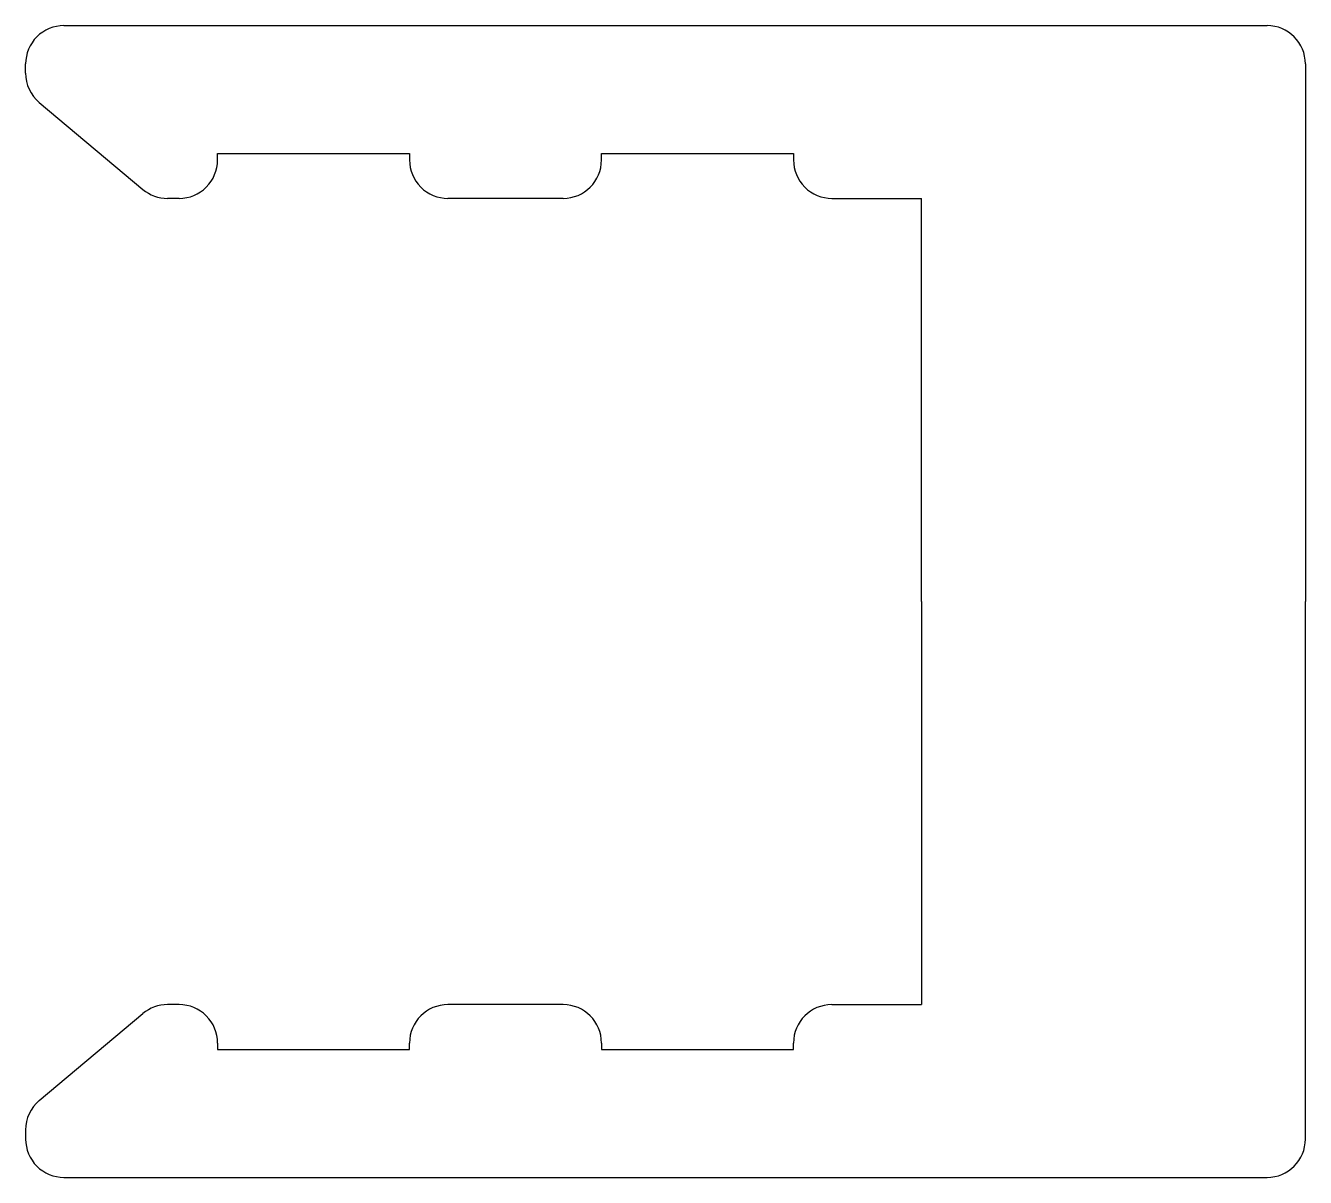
# Model space of a CAD drawing. Extents: x 500.46 to 510.46, y 654.78 to 663.78.
import ezdxf

# ---------------------------------------------------------------- set-up
doc = ezdxf.new("R2010")
doc.units = 0
doc.layers.get('0').update_dxf_attribs({"linetype": 'CONTINUOUS'})

msp = doc.modelspace()

# ---------------------------------------------------------------- linework, layer by layer
for p, q in [((500.7649, 663.7766), (510.1649, 663.7766)), ((500.4649, 663.4056), (500.4649, 663.4766)), ((510.4649, 663.4766), (510.4649, 659.2766)), ((500.572, 663.1757), (501.3812, 662.4968)), ((501.9649, 662.7266), (501.9649, 662.7766)), ((501.9649, 662.7766), (503.4649, 662.7766)), ((503.4649, 662.7766), (503.4649, 662.7266)), ((504.9649, 662.7266), (504.9649, 662.7766)), ((504.9649, 662.7766), (506.4649, 662.7766)), ((506.4649, 662.7766), (506.4649, 662.7266)), ((501.6649, 662.4266), (501.574, 662.4266)), ((504.6649, 662.4266), (503.7649, 662.4266)), ((506.7649, 662.4266), (507.4649, 662.4266)), ((507.4649, 659.2766), (507.4649, 662.4266)), ((507.4649, 659.2766), (507.4649, 656.1266)), ((510.4649, 655.0766), (510.4649, 659.2766)), ((501.6649, 656.1266), (501.574, 656.1266)), ((504.6649, 656.1266), (503.7649, 656.1266)), ((506.7649, 656.1266), (507.4649, 656.1266)), ((500.572, 655.3774), (501.3812, 656.0564)), ((501.9649, 655.8266), (501.9649, 655.7766)), ((503.4649, 655.7766), (503.4649, 655.8266)), ((504.9649, 655.8266), (504.9649, 655.7766)), ((506.4649, 655.7766), (506.4649, 655.8266)), ((501.9649, 655.7766), (503.4649, 655.7766)), ((504.9649, 655.7766), (506.4649, 655.7766)), ((500.4649, 655.1476), (500.4649, 655.0766)), ((500.7649, 654.7766), (510.1649, 654.7766))]:
    msp.add_line(p, q)
for centre, start, end in [((500.7649, 663.4766), 89.99999, 180), ((510.1649, 663.4766), 360, 90), ((500.7649, 663.4056), 180, 230), ((501.6649, 662.7266), 270, 0.00001), ((503.7649, 662.7266), 180, 270.00001), ((504.6649, 662.7266), 270, 360), ((506.7649, 662.7266), 180, 270.00001), ((501.574, 662.7266), 230, 270), ((501.574, 655.8266), 90, 130), ((501.6649, 655.8266), 359.99999, 90), ((503.7649, 655.8266), 90, 180), ((504.6649, 655.8266), 0, 90), ((506.7649, 655.8266), 90, 180), ((500.7649, 655.1476), 130, 180), ((500.7649, 655.0766), 180, 270.00001), ((510.1649, 655.0766), 270, 360)]:
    msp.add_arc(centre, 0.3, start, end)

doc.saveas('drawing.dxf')
